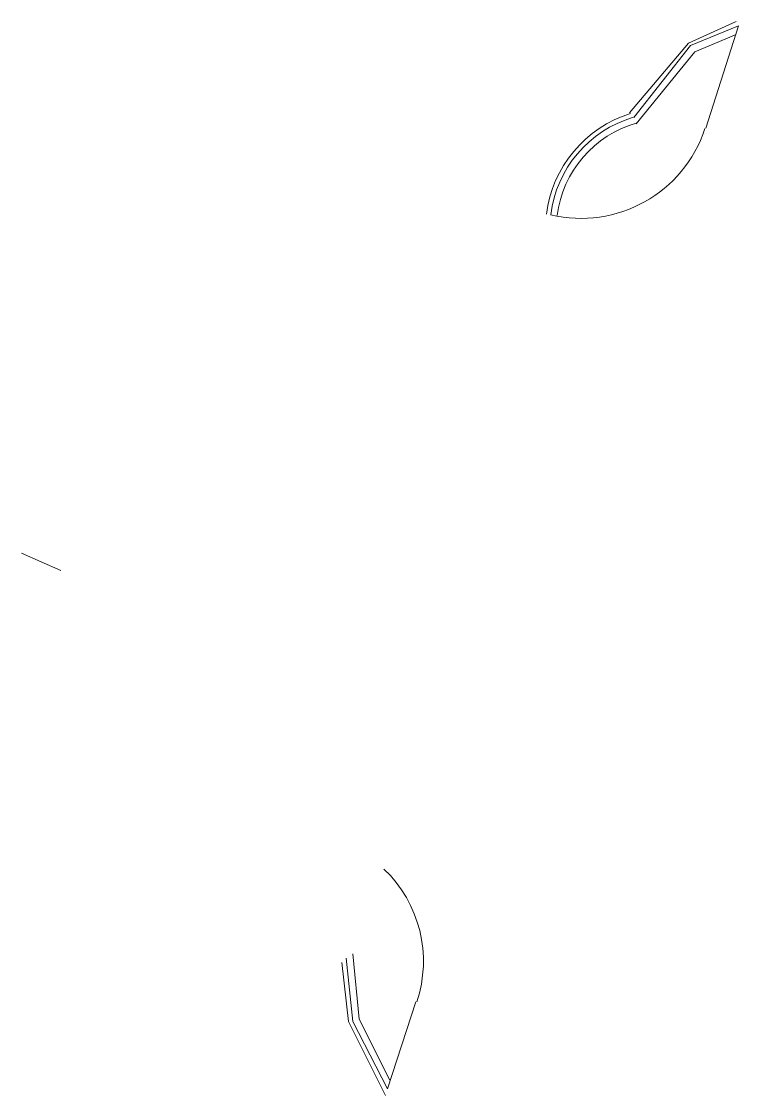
# Model space of a CAD drawing. Header units: metres. Extents: x 25 to 362664, y 21 to 1842292.
# Drawn here: x 25.05 to 28.34, y 20.68 to 25.61 of the extents above.
import ezdxf

# ---------------------------------------------------------------- set-up
doc = ezdxf.new("R2010")
doc.units = ezdxf.units.M
doc.header["$LTSCALE"] = 1.2
doc.linetypes.add('MEDIUM_DASHED', pattern=[4.5, 3, -1.5])
doc.layers.add('50', color=7, linetype='Continuous', lineweight=13)
doc.layers.add('51', color=7, linetype='MEDIUM_DASHED', lineweight=25)

msp = doc.modelspace()

# ---------------------------------------------------------------- linework, layer by layer
at = {"layer": '50'}
for p, q in [((28.19, 25.12), (28.34, 25.59)), ((28.19, 25.12), (28.34, 25.59)), ((28.19, 25.12), (28.34, 25.59)), ((28.19, 25.12), (28.34, 25.59)), ((25.23, 23.09), (25.05, 23.17)), ((26.86, 21.11), (26.73, 20.71)), ((26.86, 21.11), (26.73, 20.71)), ((26.86, 21.11), (26.73, 20.71)), ((26.86, 21.11), (26.73, 20.71))]:
    msp.add_line(p, q, dxfattribs=at)
for points in [[(27.84, 25.19), (28.11, 25.51), (28.33, 25.61)], [(27.84, 25.19), (28.11, 25.51), (28.33, 25.61)], [(27.84, 25.19), (28.11, 25.51), (28.33, 25.61)], [(27.84, 25.19), (28.11, 25.51), (28.33, 25.61)], [(27.86, 25.17), (28.12, 25.5), (28.34, 25.59)], [(27.86, 25.17), (28.12, 25.5), (28.34, 25.59)], [(27.86, 25.17), (28.12, 25.5), (28.34, 25.59)], [(27.86, 25.17), (28.12, 25.5), (28.34, 25.59)], [(26.54, 21.31), (26.57, 21.02), (26.73, 20.71)], [(26.52, 21.29), (26.55, 21.02), (26.72, 20.68)]]:
    msp.add_lwpolyline(points, dxfattribs=at)
for centre, radius, start, end in [((28.011, 24.656), 0.557, 107.323, 172.8555), ((28.011, 24.656), 0.557, 107.323, 172.8555), ((28.011, 24.656), 0.557, 107.323, 172.8555), ((28.011, 24.656), 0.557, 107.323, 172.8555), ((28.011, 24.656), 0.537, 106.6776, 172.8555), ((28.011, 24.656), 0.537, 106.6776, 172.8555), ((28.011, 24.656), 0.537, 106.6776, 172.8555), ((28.011, 24.656), 0.537, 106.6776, 172.8555), ((27.616, 25.306), 0.6, 256.7042, 341.7497), ((27.616, 25.306), 0.6, 256.7042, 341.7497), ((27.616, 25.306), 0.6, 256.7042, 341.7497), ((27.616, 25.306), 0.6, 256.7042, 341.7497), ((26.311, 21.297), 0.5833, 341.285, 46.4385), ((26.311, 21.297), 0.5833, 341.285, 46.4385), ((26.311, 21.297), 0.5833, 341.285, 46.4385), ((26.311, 21.297), 0.5833, 341.285, 46.4385)]:
    msp.add_arc(centre, radius, start, end, dxfattribs=at)
at = {"layer": '51', "linetype": 'Continuous', "lineweight": 13}
for points in [[(27.87, 25.14), (28.14, 25.47), (28.33, 25.55)], [(27.87, 25.14), (28.14, 25.47), (28.33, 25.55)], [(27.87, 25.14), (28.14, 25.47), (28.33, 25.55)], [(27.87, 25.14), (28.14, 25.47), (28.33, 25.55)], [(26.57, 21.33), (26.6, 21.03), (26.74, 20.75)]]:
    msp.add_lwpolyline(points, dxfattribs=at)
msp.add_arc((28.011, 24.656), 0.507, 105.6365, 172.8555, dxfattribs=at)
msp.add_arc((28.011, 24.656), 0.507, 105.6365, 172.8555, dxfattribs=at)
msp.add_arc((28.011, 24.656), 0.507, 105.6365, 172.8555, dxfattribs=at)
msp.add_arc((28.011, 24.656), 0.507, 105.6365, 172.8555, dxfattribs=at)

doc.saveas('drawing.dxf')
